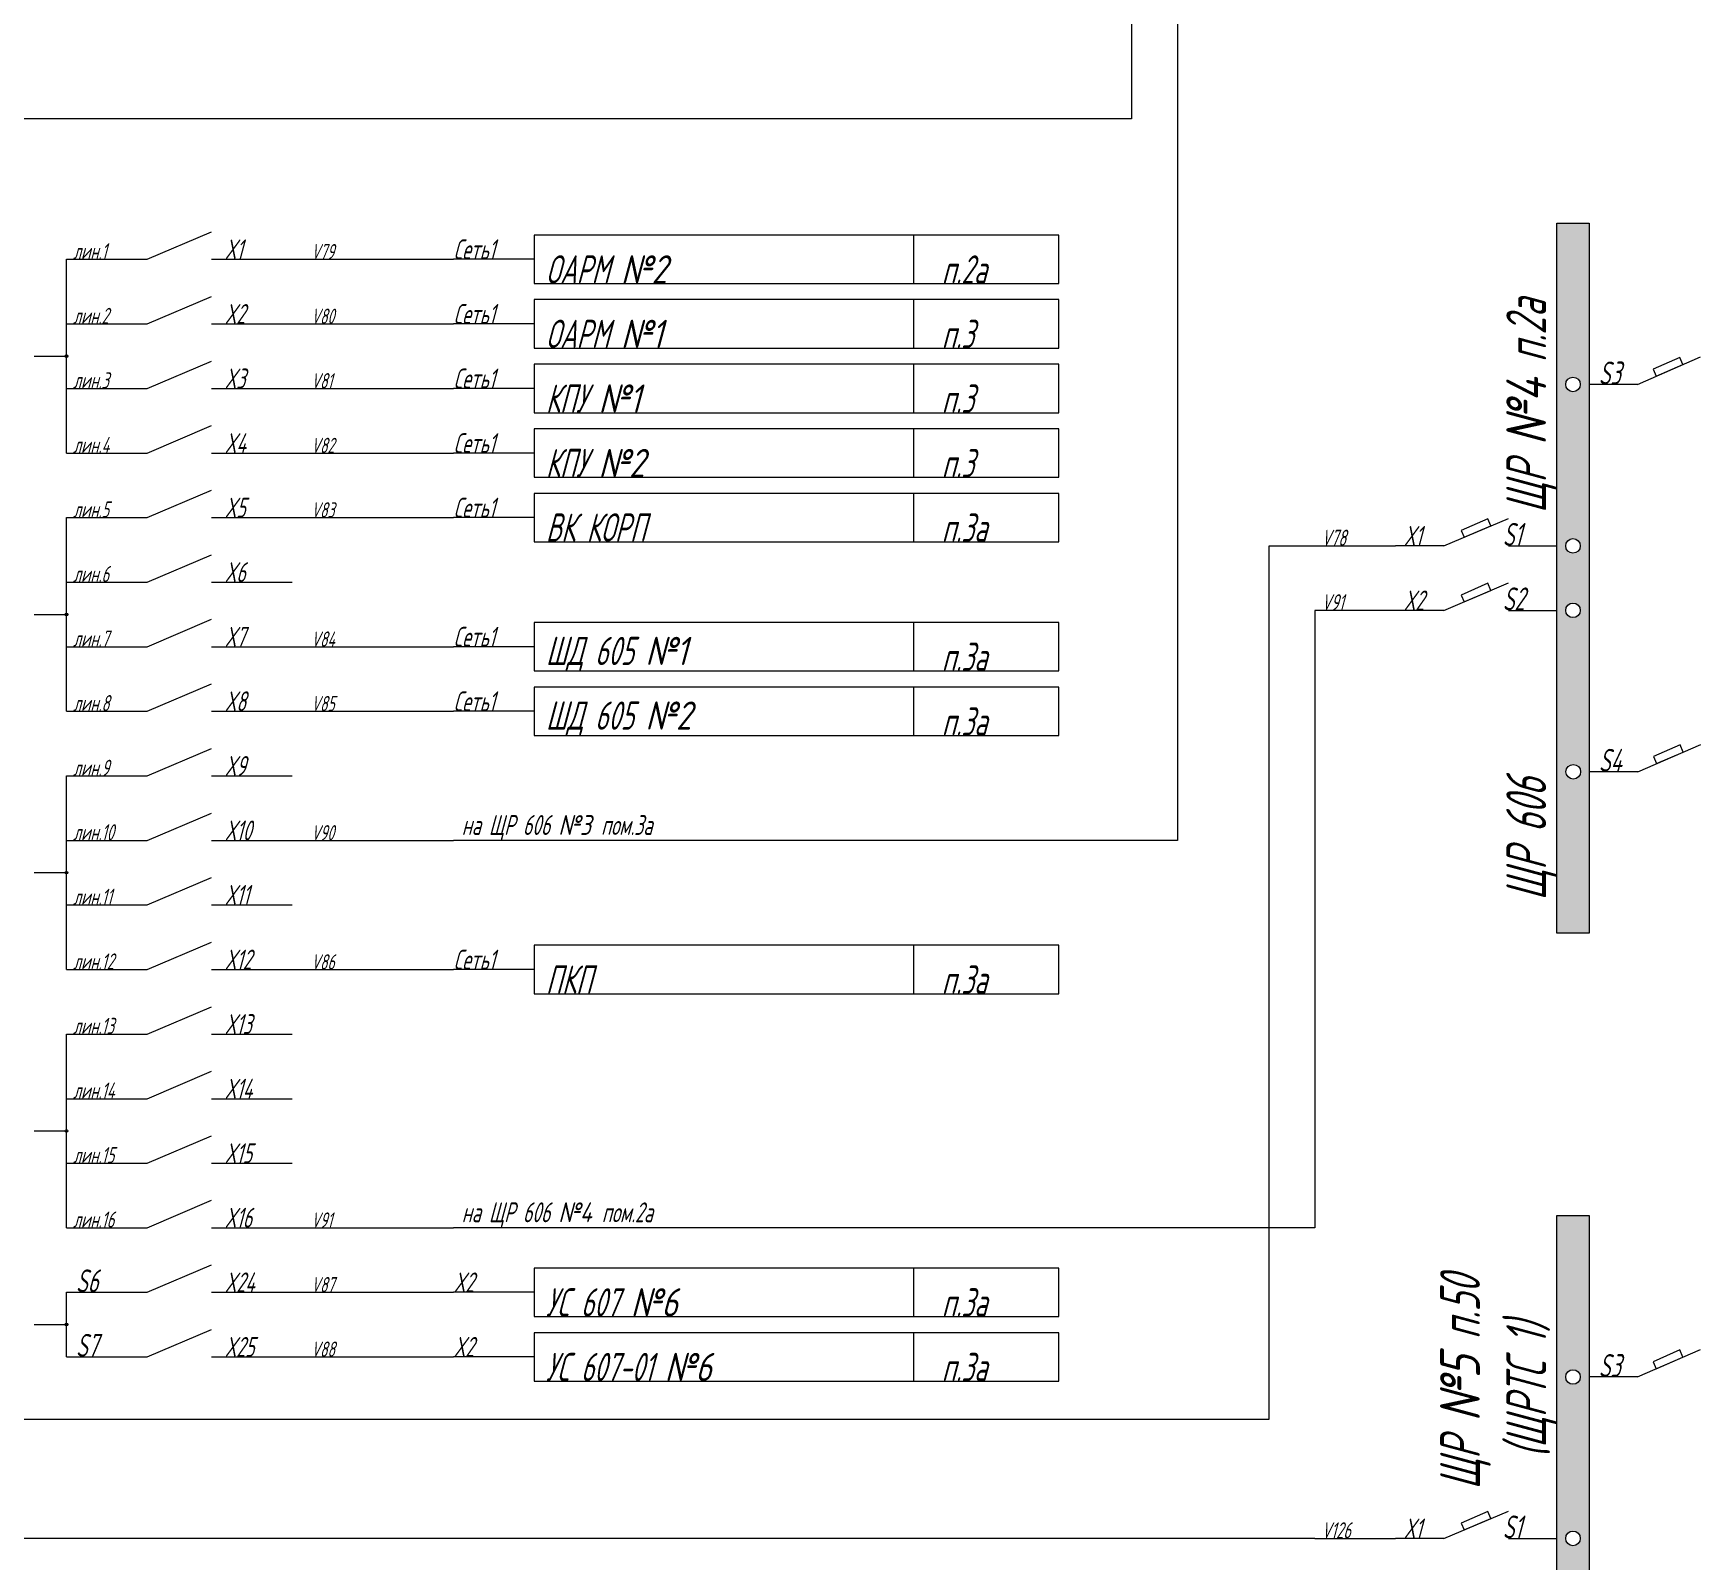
# Paper-space layout 'А2гор' of a CAD drawing. Extents: x 0 to 594, y 0 to 420.
# Drawn here: x 331.9 to 441, y 106.4 to 206.3 of the extents above; entities that cross this region are included whole.
import ezdxf

# ---------------------------------------------------------------- set-up
doc = ezdxf.new("R2010")
doc.units = 0
doc.header["$LTSCALE"] = 0.3
doc.layers.get('0').update_dxf_attribs({"linetype": 'CONTINUOUS', "lineweight": 15})
doc.layers.add('Text', color=242, linetype='CONTINUOUS', lineweight=15)
doc.styles.get("Standard").update_dxf_attribs({"font": 'isocpeur.ttf', "width": 0.8, "oblique": 15})

psp = doc.layouts.new('А2гор')

# ---------------------------------------------------------------- hatches: boundary and pattern name
h = psp.add_hatch(color=256)
h.paths.add_polyline_path([(431.58, 193.87), (433.69, 193.87), (433.69, 147.41), (431.58, 147.41)])
edge = h.paths.add_edge_path(flags=16)
edge.add_arc((432.63, 183.31), 0.478, 0, 360)
edge = h.paths.add_edge_path(flags=16)
edge.add_arc((432.63, 172.75), 0.478, 0, 360)
edge = h.paths.add_edge_path(flags=16)
edge.add_arc((432.63, 168.53), 0.478, 0, 360)
edge = h.paths.add_edge_path(flags=16)
edge.add_arc((432.65, 157.97), 0.478, 0, 360)
h = psp.add_hatch(color=256)
edge = h.paths.add_edge_path()
edge.add_arc((334.03, 185.16), 0.0845, 0, 360)
h = psp.add_hatch(color=256)
edge = h.paths.add_edge_path()
edge.add_arc((334.03, 168.26), 0.0845, 0, 360)
h = psp.add_hatch(color=256)
edge = h.paths.add_edge_path()
edge.add_arc((334.03, 151.37), 0.0845, 0, 360)
h = psp.add_hatch(color=256)
edge = h.paths.add_edge_path()
edge.add_arc((334.03, 134.47), 0.0845, 0, 360)
h = psp.add_hatch(color=256)
h.paths.add_polyline_path([(431.58, 128.93), (433.69, 128.93), (433.69, 82.46), (431.58, 82.46)])
edge = h.paths.add_edge_path(flags=16)
edge.add_arc((432.63, 118.37), 0.478, 0, 360)
edge = h.paths.add_edge_path(flags=16)
edge.add_arc((432.63, 107.81), 0.478, 0, 360)
edge = h.paths.add_edge_path(flags=16)
edge.add_arc((432.63, 103.58), 0.478, 0, 360)
edge = h.paths.add_edge_path(flags=16)
edge.add_arc((432.65, 93.02), 0.478, 0, 360)
h = psp.add_hatch(color=256)
edge = h.paths.add_edge_path()
edge.add_arc((334.03, 121.8), 0.0845, 0, 360)

# ---------------------------------------------------------------- linework, layer by layer
at = {"lineweight": 15}
for p, q in [((339.31, 191.5), (343.53, 193.29)), ((339.31, 187.27), (343.53, 189.07)), ((339.31, 183.05), (343.53, 184.84)), ((436.86, 183.31), (440.97, 185.11)), ((339.31, 178.82), (343.53, 180.62)), ((339.31, 174.6), (343.53, 176.39)), ((424.18, 172.75), (428.41, 174.55)), ((339.31, 170.38), (343.53, 172.17)), ((424.18, 168.53), (428.41, 170.32)), ((339.31, 166.15), (343.53, 167.95)), ((339.31, 161.93), (343.53, 163.72)), ((339.31, 157.7), (343.53, 159.5)), ((436.87, 157.97), (440.99, 159.76)), ((339.31, 153.48), (343.53, 155.27)), ((339.31, 149.26), (343.53, 151.05)), ((339.31, 145.03), (343.53, 146.83)), ((339.31, 140.81), (343.53, 142.6)), ((339.31, 136.58), (343.53, 138.38)), ((339.31, 132.36), (343.53, 134.15)), ((339.31, 128.14), (343.53, 129.93)), ((339.31, 123.91), (343.53, 125.71)), ((339.31, 119.69), (343.53, 121.48)), ((436.86, 118.37), (440.97, 120.16)), ((424.18, 107.81), (428.41, 109.6))]:
    psp.add_line(p, q, dxfattribs=at)
for p, q in [((389.47, 193.08), (389.47, 189.91)), ((334.03, 191.5), (339.31, 191.5)), ((334.03, 187.27), (334.03, 191.5)), ((343.53, 191.5), (348.81, 191.5)), ((348.81, 191.5), (359.37, 191.5)), ((364.65, 191.5), (359.37, 191.5)), ((389.47, 188.86), (389.47, 185.69)), ((334.03, 187.27), (339.31, 187.27)), ((334.03, 183.05), (334.03, 187.27)), ((343.53, 187.27), (348.81, 187.27)), ((348.81, 187.27), (359.37, 187.27)), ((364.65, 187.27), (359.37, 187.27)), ((331.92, 185.16), (334.03, 185.16)), ((389.47, 184.63), (389.47, 181.46)), ((334.03, 183.05), (339.31, 183.05)), ((334.03, 178.82), (334.03, 183.05)), ((343.53, 183.05), (348.81, 183.05)), ((348.81, 183.05), (359.37, 183.05)), ((364.65, 183.05), (359.37, 183.05)), ((436.86, 183.31), (433.69, 183.31)), ((389.47, 180.41), (389.47, 177.24)), ((334.03, 178.82), (339.31, 178.82)), ((343.53, 178.82), (348.81, 178.82)), ((348.81, 178.82), (359.37, 178.82)), ((364.65, 178.82), (359.37, 178.82)), ((389.47, 176.18), (389.47, 173.02)), ((334.03, 174.6), (339.31, 174.6)), ((334.03, 170.38), (334.03, 174.6)), ((343.53, 174.6), (348.81, 174.6)), ((348.81, 174.6), (359.37, 174.6)), ((364.65, 174.6), (359.37, 174.6)), ((415.74, 172.75), (421.02, 172.75)), ((424.18, 172.75), (421.02, 172.75)), ((428.41, 172.75), (431.58, 172.75)), ((334.03, 170.38), (339.31, 170.38)), ((334.03, 166.15), (334.03, 170.38)), ((343.53, 170.38), (348.81, 170.38)), ((331.92, 168.26), (334.03, 168.26)), ((424.18, 168.53), (421.02, 168.53)), ((428.41, 168.53), (431.58, 168.53)), ((389.47, 167.74), (389.47, 164.57)), ((334.03, 166.15), (339.31, 166.15)), ((334.03, 161.93), (334.03, 166.15)), ((343.53, 166.15), (348.81, 166.15)), ((348.81, 166.15), (359.37, 166.15)), ((364.65, 166.15), (359.37, 166.15)), ((389.47, 163.51), (389.47, 160.34)), ((334.03, 161.93), (339.31, 161.93)), ((343.53, 161.93), (348.81, 161.93)), ((348.81, 161.93), (359.37, 161.93)), ((364.65, 161.93), (359.37, 161.93)), ((334.03, 153.48), (334.03, 157.7)), ((334.03, 157.7), (339.31, 157.7)), ((343.53, 157.7), (348.81, 157.7)), ((436.87, 157.97), (433.7, 157.97)), ((334.03, 149.26), (334.03, 153.48)), ((334.03, 153.48), (339.31, 153.48)), ((343.53, 153.48), (348.81, 153.48)), ((348.81, 153.48), (359.37, 153.48)), ((364.65, 153.48), (359.37, 153.48)), ((331.92, 151.37), (334.03, 151.37)), ((334.03, 145.03), (334.03, 149.26)), ((334.03, 149.26), (339.31, 149.26)), ((343.53, 149.26), (348.81, 149.26)), ((389.47, 146.62), (389.47, 143.45)), ((334.03, 145.03), (339.31, 145.03)), ((343.53, 145.03), (348.81, 145.03)), ((348.81, 145.03), (359.37, 145.03)), ((364.65, 145.03), (359.37, 145.03)), ((334.03, 136.58), (334.03, 140.81)), ((334.03, 140.81), (339.31, 140.81)), ((343.53, 140.81), (348.81, 140.81)), ((334.03, 132.36), (334.03, 136.58)), ((334.03, 136.58), (339.31, 136.58)), ((343.53, 136.58), (348.81, 136.58)), ((331.92, 134.47), (334.03, 134.47)), ((334.03, 128.14), (334.03, 132.36)), ((334.03, 132.36), (339.31, 132.36)), ((343.53, 132.36), (348.81, 132.36)), ((334.03, 128.14), (339.31, 128.14)), ((343.53, 128.14), (348.81, 128.14)), ((348.81, 128.14), (359.37, 128.14)), ((364.65, 128.14), (359.37, 128.14)), ((389.47, 125.5), (389.47, 122.33)), ((334.03, 119.69), (334.03, 123.91)), ((334.03, 123.91), (339.31, 123.91)), ((343.53, 123.91), (348.81, 123.91)), ((348.81, 123.91), (359.37, 123.91)), ((364.65, 123.91), (359.37, 123.91)), ((331.92, 121.8), (334.03, 121.8)), ((389.47, 121.27), (389.47, 118.1)), ((334.03, 119.69), (339.31, 119.69)), ((343.53, 119.69), (348.81, 119.69)), ((348.81, 119.69), (359.37, 119.69)), ((364.65, 119.69), (359.37, 119.69)), ((436.86, 118.37), (433.69, 118.37)), ((415.74, 107.81), (421.02, 107.81)), ((424.18, 107.81), (421.02, 107.81)), ((428.41, 107.81), (431.58, 107.81))]:
    psp.add_line(p, q)
for points in [[(431.58, 193.87), (433.69, 193.87), (433.69, 147.41), (431.58, 147.41)], [(364.65, 189.91), (398.97, 189.91), (398.97, 193.08), (364.65, 193.08)], [(364.65, 185.69), (398.97, 185.69), (398.97, 188.86), (364.65, 188.86)], [(364.65, 181.46), (398.97, 181.46), (398.97, 184.63), (364.65, 184.63)], [(438.08, 183.85), (439.83, 184.61), (439.63, 185.08), (437.87, 184.32)], [(364.65, 177.24), (398.97, 177.24), (398.97, 180.41), (364.65, 180.41)], [(364.65, 173.02), (398.97, 173.02), (398.97, 176.18), (364.65, 176.18)], [(425.5, 173.31), (427.26, 174.06), (427.06, 174.52), (425.31, 173.76)], [(425.5, 169.09), (427.26, 169.83), (427.06, 170.3), (425.31, 169.53)], [(364.65, 164.57), (398.97, 164.57), (398.97, 167.74), (364.65, 167.74)], [(364.65, 160.34), (398.97, 160.34), (398.97, 163.51), (364.65, 163.51)], [(438.09, 158.5), (439.84, 159.26), (439.64, 159.74), (437.89, 158.97)], [(364.65, 143.45), (398.97, 143.45), (398.97, 146.62), (364.65, 146.62)], [(431.58, 128.93), (433.69, 128.93), (433.69, 82.46), (431.58, 82.46)], [(364.65, 122.33), (398.97, 122.33), (398.97, 125.5), (364.65, 125.5)], [(364.65, 118.1), (398.97, 118.1), (398.97, 121.27), (364.65, 121.27)], [(438.08, 118.9), (439.83, 119.66), (439.63, 120.14), (437.87, 119.37)], [(425.5, 108.37), (427.26, 109.11), (427.06, 109.58), (425.31, 108.81)]]:
    psp.add_lwpolyline(points, close=True)
for centre, radius in [((334.03, 185.16), 0.0845), ((432.63, 183.31), 0.478), ((432.63, 183.31), 0.478), ((432.63, 172.75), 0.478), ((334.03, 168.26), 0.0845), ((432.63, 168.53), 0.478), ((432.65, 157.97), 0.478), ((334.03, 151.37), 0.0845), ((334.03, 134.47), 0.0845), ((334.03, 121.8), 0.0845), ((432.63, 118.37), 0.478), ((432.63, 118.37), 0.478), ((432.63, 107.81), 0.478)]:
    psp.add_circle(centre, radius)
at = {"layer": 'Text'}
for p, q in [((403.74, 236.11), (403.74, 200.68)), ((406.74, 231.89), (406.74, 153.48)), ((403.74, 200.68), (312.19, 200.68)), ((412.74, 115.62), (412.74, 172.75)), ((412.74, 172.75), (415.74, 172.75)), ((421.02, 168.53), (415.74, 168.53)), ((415.74, 168.53), (415.74, 128.14)), ((406.74, 153.48), (364.65, 153.48)), ((415.74, 128.14), (364.65, 128.14)), ((303.19, 115.62), (412.74, 115.62)), ((415.74, 107.81), (303.19, 107.81))]:
    psp.add_line(p, q, dxfattribs=at)

# ---------------------------------------------------------------- texts
at = {"width": 17.2012, "attachment_point": 7, "line_spacing_factor": 1.5}
for s, insert, char_height in [('{\\fGOST|b0|i0|c204|p34; лин.1}', (334.03, 191.5), 1.056), ('{\\fGOST|b0|i0|c204|p34; \\fGOST|b0|i0|c0|p34; X\\fGOST|b0|i0|c204|p34;1}', (343.32, 191.5), 1.3), ('{\\fGOST|b0|i0|c204|p34; \\fGOST|b0|i0|c0|p34; \\fGOST|b0|i0|c204|p34; \\fGOST|b0|i0|c0|p34;V\\fGOST|b0|i0|c204|p34;79}', (348.81, 191.5), 1), ('{\\fGOST|b0|i0|c204|p34;Сеть1}', (359.37, 191.5), 1.3), ('{\\fGOST|b0|i0|c204|p34; лин.2}', (334.03, 187.27), 1.056), ('{\\fGOST|b0|i0|c204|p34; \\fGOST|b0|i0|c0|p34; X\\fGOST|b0|i0|c204|p34;2}', (343.32, 187.27), 1.3), ('{\\fGOST|b0|i0|c204|p34; \\fGOST|b0|i0|c0|p34; \\fGOST|b0|i0|c204|p34; \\fGOST|b0|i0|c0|p34;V\\fGOST|b0|i0|c204|p34;80}', (348.81, 187.27), 1), ('{\\fGOST|b0|i0|c204|p34;Сеть1}', (359.37, 187.27), 1.3), ('{\\fGOST|b0|i0|c204|p34; лин.3}', (334.03, 183.05), 1.056), ('{\\fGOST|b0|i0|c204|p34; \\fGOST|b0|i0|c0|p34; X\\fGOST|b0|i0|c204|p34;3}', (343.32, 183.05), 1.3), ('{\\fGOST|b0|i0|c204|p34; \\fGOST|b0|i0|c0|p34; \\fGOST|b0|i0|c204|p34; \\fGOST|b0|i0|c0|p34;V\\fGOST|b0|i0|c204|p34;81}', (348.81, 183.05), 1), ('{\\fGOST|b0|i0|c204|p34;Сеть1}', (359.37, 183.05), 1.3), ('{\\fGOST|b0|i0|c204|p34; \\fGOST|b0|i0|c0|p34; X\\fGOST|b0|i0|c204|p34;4}', (343.32, 178.82), 1.3), ('{\\fGOST|b0|i0|c204|p34;Сеть1}', (359.37, 178.82), 1.3), ('{\\fGOST|b0|i0|c204|p34; лин.4}', (334.03, 178.82), 1.056), ('{\\fGOST|b0|i0|c204|p34; \\fGOST|b0|i0|c0|p34; \\fGOST|b0|i0|c204|p34; \\fGOST|b0|i0|c0|p34;V\\fGOST|b0|i0|c204|p34;82}', (348.81, 178.82), 1), ('{\\fGOST|b0|i0|c204|p34; \\fGOST|b0|i0|c0|p34; X\\fGOST|b0|i0|c204|p34;5}', (343.32, 174.6), 1.3), ('{\\fGOST|b0|i0|c204|p34;Сеть1}', (359.37, 174.6), 1.3), ('{\\fGOST|b0|i0|c204|p34; лин.5}', (334.03, 174.6), 1.056), ('{\\fGOST|b0|i0|c204|p34; \\fGOST|b0|i0|c0|p34; \\fGOST|b0|i0|c204|p34; \\fGOST|b0|i0|c0|p34;V\\fGOST|b0|i0|c204|p34;83}', (348.81, 174.6), 1), ('{\\fGOST|b0|i0|c204|p34; лин.6}', (334.03, 170.38), 1.056), ('{\\fGOST|b0|i0|c204|p34; \\fGOST|b0|i0|c0|p34; X\\fGOST|b0|i0|c204|p34;6}', (343.32, 170.38), 1.3), ('{\\fGOST|b0|i0|c204|p34; лин.7}', (334.03, 166.15), 1.056), ('{\\fGOST|b0|i0|c204|p34; \\fGOST|b0|i0|c0|p34; X\\fGOST|b0|i0|c204|p34;7}', (343.32, 166.15), 1.3), ('{\\fGOST|b0|i0|c204|p34; \\fGOST|b0|i0|c0|p34; \\fGOST|b0|i0|c204|p34; \\fGOST|b0|i0|c0|p34;V\\fGOST|b0|i0|c204|p34;84}', (348.81, 166.15), 1), ('{\\fGOST|b0|i0|c204|p34;Сеть1}', (359.37, 166.15), 1.3), ('{\\fGOST|b0|i0|c204|p34; лин.8}', (334.03, 161.93), 1.056), ('{\\fGOST|b0|i0|c204|p34; \\fGOST|b0|i0|c0|p34; X\\fGOST|b0|i0|c204|p34;8}', (343.32, 161.93), 1.3), ('{\\fGOST|b0|i0|c204|p34; \\fGOST|b0|i0|c0|p34; \\fGOST|b0|i0|c204|p34; \\fGOST|b0|i0|c0|p34;V\\fGOST|b0|i0|c204|p34;85}', (348.81, 161.93), 1), ('{\\fGOST|b0|i0|c204|p34;Сеть1}', (359.37, 161.93), 1.3), ('{\\fGOST|b0|i0|c204|p34; лин.9}', (334.03, 157.7), 1.056), ('{\\fGOST|b0|i0|c204|p34; \\fGOST|b0|i0|c0|p34; X\\fGOST|b0|i0|c204|p34;9}', (343.32, 157.7), 1.3), ('{\\fGOST|b0|i0|c204|p34; лин.10}', (334.03, 153.48), 1.056), ('{\\fGOST|b0|i0|c204|p34; \\fGOST|b0|i0|c0|p34; X\\fGOST|b0|i0|c204|p34;10}', (343.32, 153.48), 1.3), ('{\\fGOST|b0|i0|c204|p34; \\fGOST|b0|i0|c0|p34; \\fGOST|b0|i0|c204|p34; \\fGOST|b0|i0|c0|p34;V\\fGOST|b0|i0|c204|p34;90}', (348.81, 153.48), 1), ('{\\fGOST|b0|i0|c204|p34; лин.11}', (334.03, 149.26), 1.056), ('{\\fGOST|b0|i0|c204|p34; \\fGOST|b0|i0|c0|p34; X\\fGOST|b0|i0|c204|p34;11}', (343.32, 149.26), 1.3), ('{\\fGOST|b0|i0|c204|p34; \\fGOST|b0|i0|c0|p34; X\\fGOST|b0|i0|c204|p34;12}', (343.32, 145.03), 1.3), ('{\\fGOST|b0|i0|c204|p34;Сеть1}', (359.37, 145.03), 1.3), ('{\\fGOST|b0|i0|c204|p34; лин.12}', (334.03, 145.03), 1.056), ('{\\fGOST|b0|i0|c204|p34; \\fGOST|b0|i0|c0|p34; \\fGOST|b0|i0|c204|p34; \\fGOST|b0|i0|c0|p34;V\\fGOST|b0|i0|c204|p34;86}', (348.81, 145.03), 1), ('{\\fGOST|b0|i0|c204|p34; лин.13}', (334.03, 140.81), 1.056), ('{\\fGOST|b0|i0|c204|p34; \\fGOST|b0|i0|c0|p34; X\\fGOST|b0|i0|c204|p34;13}', (343.32, 140.81), 1.3), ('{\\fGOST|b0|i0|c204|p34; лин.14}', (334.03, 136.58), 1.056), ('{\\fGOST|b0|i0|c204|p34; \\fGOST|b0|i0|c0|p34; X\\fGOST|b0|i0|c204|p34;14}', (343.32, 136.58), 1.3), ('{\\fGOST|b0|i0|c204|p34; лин.15}', (334.03, 132.36), 1.056), ('{\\fGOST|b0|i0|c204|p34; \\fGOST|b0|i0|c0|p34; X\\fGOST|b0|i0|c204|p34;15}', (343.32, 132.36), 1.3), ('{\\fGOST|b0|i0|c204|p34; лин.16}', (334.03, 128.14), 1.056), ('{\\fGOST|b0|i0|c204|p34; \\fGOST|b0|i0|c0|p34; X\\fGOST|b0|i0|c204|p34;16}', (343.32, 128.14), 1.3), ('{\\fGOST|b0|i0|c204|p34; \\fGOST|b0|i0|c0|p34; \\fGOST|b0|i0|c204|p34; \\fGOST|b0|i0|c0|p34;V\\fGOST|b0|i0|c204|p34;91}', (348.81, 128.14), 1), ('{\\fGOST|b0|i0|c204|p34; \\fGOST|b0|i0|c0|p34;S\\fGOST|b0|i0|c204|p34;6}', (334.03, 123.91), 1.5), ('{\\fGOST|b0|i0|c204|p34; \\fGOST|b0|i0|c0|p34; X\\fGOST|b0|i0|c204|p34;24}', (343.32, 123.91), 1.3), ('{\\fGOST|b0|i0|c204|p34; \\fGOST|b0|i0|c0|p34; \\fGOST|b0|i0|c204|p34; \\fGOST|b0|i0|c0|p34;V\\fGOST|b0|i0|c204|p34;87}', (348.81, 123.91), 1), ('{\\fGOST|b0|i0|c0|p34;X2}', (359.37, 123.91), 1.3), ('{\\fGOST|b0|i0|c204|p34; \\fGOST|b0|i0|c0|p34;S\\fGOST|b0|i0|c204|p34;7}', (334.03, 119.69), 1.5), ('{\\fGOST|b0|i0|c204|p34; \\fGOST|b0|i0|c0|p34; X\\fGOST|b0|i0|c204|p34;25}', (343.32, 119.69), 1.3), ('{\\fGOST|b0|i0|c204|p34; \\fGOST|b0|i0|c0|p34; \\fGOST|b0|i0|c204|p34; \\fGOST|b0|i0|c0|p34;V\\fGOST|b0|i0|c204|p34;88}', (348.81, 119.69), 1), ('{\\fGOST|b0|i0|c0|p34;X2}', (359.37, 119.69), 1.3)]:
    psp.add_mtext(s, dxfattribs=dict(at, insert=insert, char_height=char_height))
at = {"attachment_point": 7}
for s, insert, char_height, width in [('{\\fGOST|b0|i0|c204|p34; ОАРМ }№2', (364.65, 189.91), 1.848, 24.9172), ('\\pl1.848,t1.848;{\\fGOST|b0|i0|c204|p34;п.2а}', (389.47, 189.91), 1.848, 17.2012), ('{\\fGOST|b0|i0|c204|p34; ОАРМ }№1', (364.65, 185.69), 1.848, 24.9172), ('\\pl1.848,t1.848;{\\fGOST|b0|i0|c204|p34;п.3}', (389.47, 185.69), 1.848, 17.2012), ('{\\fGOST|b0|i0|c204|p34; \\fGOST|b0|i0|c0|p34;S\\fGOST|b0|i0|c204|p34;3}', (433.69, 183.31), 1.5, 17.2012), ('{\\fGOST|b0|i0|c204|p34; КПУ }№1', (364.65, 181.46), 1.848, 24.9172), ('\\pl1.848,t1.848;{\\fGOST|b0|i0|c204|p34;п.3}', (389.47, 181.46), 1.848, 17.2012), ('{\\fGOST|b0|i0|c204|p34; КПУ }№2', (364.65, 177.24), 1.848, 24.9172), ('\\pl1.848,t1.848;{\\fGOST|b0|i0|c204|p34;п.3}', (389.47, 177.24), 1.848, 17.2012), ('{\\fGOST|b0|i0|c204|p34; ВК КОРП}', (364.65, 173.02), 1.848, 24.9172), ('\\pl1.848,t1.848;{\\fGOST|b0|i0|c204|p34;п.3а}', (389.47, 173.02), 1.848, 17.2012), ('{\\fGOST|b0|i0|c204|p34; \\fGOST|b0|i0|c0|p34;V\\fGOST|b0|i0|c204|p34;78}', (415.74, 172.75), 1.056, 17.2012), ('{\\fGOST|b0|i0|c204|p34; \\fGOST|b0|i0|c0|p34;X\\fGOST|b0|i0|c204|p34;1}', (421.02, 172.75), 1.3, 17.2012), ('{\\fGOST|b0|i0|c204|p34; \\fGOST|b0|i0|c0|p34;S\\fGOST|b0|i0|c204|p34;1}', (427.41, 172.75), 1.5, 17.2012), ('{\\fGOST|b0|i0|c204|p34; \\fGOST|b0|i0|c0|p34;V\\fGOST|b0|i0|c204|p34;91}', (415.74, 168.53), 1.056, 17.2012), ('{\\fGOST|b0|i0|c204|p34; \\fGOST|b0|i0|c0|p34;X\\fGOST|b0|i0|c204|p34;2}', (421.02, 168.53), 1.3, 17.2012), ('{\\fGOST|b0|i0|c204|p34; \\fGOST|b0|i0|c0|p34;S\\fGOST|b0|i0|c204|p34;2}', (427.41, 168.53), 1.5, 17.2012), ('{\\fGOST|b0|i0|c204|p34; ШД 605 }№1', (364.65, 164.57), 1.848, 24.9172), ('\\pl1.848,t1.848;{\\fGOST|b0|i0|c204|p34;п.3а}', (389.47, 164.57), 1.848, 17.2012), ('{\\fGOST|b0|i0|c204|p34; ШД 605 }№2', (364.65, 160.34), 1.848, 24.9172), ('\\pl1.848,t1.848;{\\fGOST|b0|i0|c204|p34;п.3а}', (389.47, 160.34), 1.848, 17.2012), ('{\\fGOST|b0|i0|c204|p34; \\fGOST|b0|i0|c0|p34;S\\fGOST|b0|i0|c204|p34;4}', (433.7, 157.97), 1.5, 17.2012), ('{\\fGOST|b0|i0|c204|p34; ПКП}', (364.65, 143.45), 1.848, 24.9172), ('\\pl1.848,t1.848;{\\fGOST|b0|i0|c204|p34;п.3а}', (389.47, 143.45), 1.848, 17.2012), ('{\\fGOST|b0|i0|c204|p34; УС 607 }№6', (364.65, 122.33), 1.848, 24.9172), ('\\pl1.848,t1.848;{\\fGOST|b0|i0|c204|p34;п.3а}', (389.47, 122.33), 1.848, 17.2012), ('\\pt22.176;{\\fGOST|b0|i0|c204|p34; УС 607-01 }№6', (364.65, 118.1), 1.848, 24.9172), ('\\pl1.848,t1.848;{\\fGOST|b0|i0|c204|p34;п.3а}', (389.47, 118.1), 1.848, 17.2012), ('{\\fGOST|b0|i0|c204|p34; \\fGOST|b0|i0|c0|p34;S\\fGOST|b0|i0|c204|p34;3}', (433.69, 118.37), 1.5, 17.2012), ('{\\fGOST|b0|i0|c204|p34; \\fGOST|b0|i0|c0|p34;S\\fGOST|b0|i0|c204|p34;1}', (427.41, 107.81), 1.5, 17.2012), ('{\\fGOST|b0|i0|c204|p34; \\fGOST|b0|i0|c0|p34;V126}', (415.74, 107.81), 1.056, 17.2012), ('{\\fGOST|b0|i0|c204|p34; \\fGOST|b0|i0|c0|p34;X\\fGOST|b0|i0|c204|p34;1}', (421.02, 107.81), 1.3, 17.2012)]:
    psp.add_mtext(s, dxfattribs=dict(at, insert=insert, char_height=char_height, width=width))
at = {"char_height": 2.6, "attachment_point": 7, "rotation": 90}
for s, insert, width in [('{\\fGOST|b0|i0|c204|p34;  ЩР }№4{\\fGOST|b0|i0|c204|p34; п.2а}', (431.58, 172.75), 26.8389), ('{\\fGOST|b0|i0|c204|p34;  ЩР 606}', (431.58, 147.41), 21.8043), ('{\\fGOST|b0|i0|c204|p34;   ЩР }№5{\\fGOST|b0|i0|c204|p34; п.50\\P}    {\\fGOST|b0|i0|c204|p34;(ЩРТС 1)}', (431.58, 107.81), 25.2536)]:
    psp.add_mtext(s, dxfattribs=dict(at, insert=insert, width=width))
at = {"char_height": 1.3, "attachment_point": 7, "line_spacing_factor": 1.5}
for s, insert in [('{\\fGOST|b0|i0|c204|p34; на ЩР 606 }№3 {\\fGOST|b0|i0|c204|p34;пом.3а}', (359.37, 153.48)), ('{\\fGOST|b0|i0|c204|p34; на ЩР 606 }№4 {\\fGOST|b0|i0|c204|p34;пом.2а}', (359.37, 128.14))]:
    psp.add_mtext(s, dxfattribs=dict(at, insert=insert))

doc.saveas('drawing.dxf')
